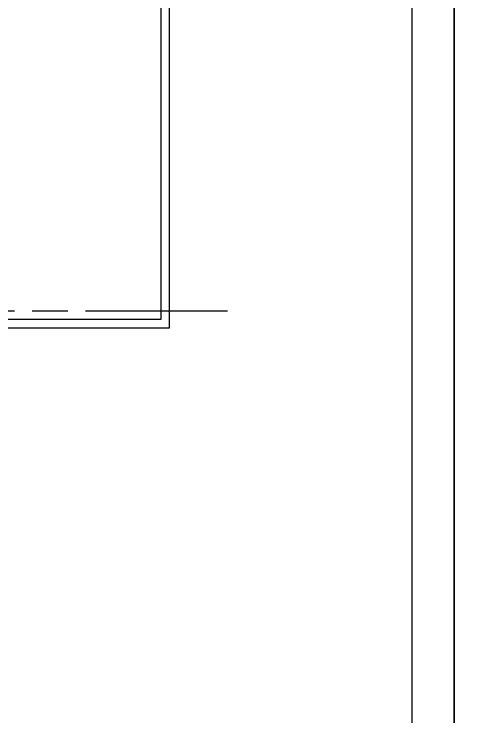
# Model space of a CAD drawing. Header units: inches. Extents: x 2870606 to 3671143, y -733551 to -473558.
# Drawn here: x 3363935 to 3369543, y -517223 to -508908 of the extents above; entities that cross this region are included whole.
import ezdxf

# ---------------------------------------------------------------- set-up
doc = ezdxf.new("R2010")
doc.units = ezdxf.units.IN
doc.header["$MEASUREMENT"] = 0
doc.linetypes.add('ACAD_ISO08W100', pattern=[36, 24, -3, 6, -3])
doc.linetypes.add('FENCELINE1', pattern='A,0.25,-0.1,[133,ltypeshp.shx,S=0.1,R=0,X=-0.1,Y=0],-0.1,1', length=1.45)

msp = doc.modelspace()

# ---------------------------------------------------------------- linework, layer by layer
at = {"color": 252, "linetype": 'ACAD_ISO08W100', "ltscale": 70}
msp.add_line((3366460.93, -512423.13), (3300567.24, -512423.13), dxfattribs=at)
for points in [[(3294143.15, -545903.23), (3294143.15, -491903.23), (3369143.15, -491903.23), (3369143.15, -545903.23)], [(3369143.15, -545903.23), (3369143.15, -491903.23), (3444143.15, -491903.23), (3444143.15, -545903.23)]]:
    msp.add_lwpolyline(points, close=True)
at = {"lineweight": 30}
msp.add_lwpolyline([(3296143.15, -545403.23), (3296143.15, -492403.23), (3368643.15, -492403.23), (3368643.15, -545403.23)], close=True, dxfattribs=at)
msp.add_lwpolyline([(3363772.01, -506223.13), (3365772.01, -506223.13), (3365772.01, -512623.13), (3363772.01, -512623.13)])
at = {"linetype": 'FENCELINE1', "ltscale": 200}
msp.add_lwpolyline([(3363772.01, -506323.13), (3365672.01, -506323.13), (3365672.01, -512523.13), (3363772.01, -512523.13)], dxfattribs=at)

doc.saveas('drawing.dxf')
